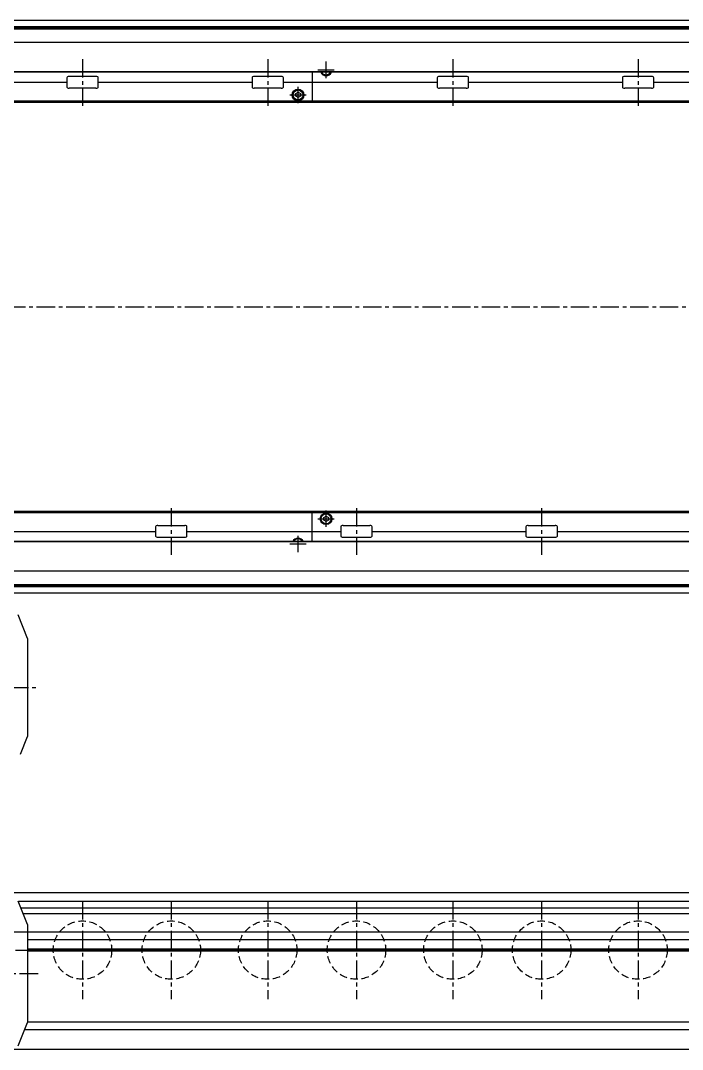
# Model space of a CAD drawing. Extents: x -10 to 4925, y -8 to 1001.
# Drawn here: x 676 to 1243, y 68 to 948 of the extents above; entities that cross this region are included whole.
import ezdxf

# ---------------------------------------------------------------- set-up
doc = ezdxf.new("R2010")
doc.units = 0
doc.header["$LTSCALE"] = 0.5
doc.linetypes.add('CENTER', pattern=[50.8, 31.75, -6.35, 6.35, -6.35])
doc.linetypes.add('DASHED', pattern=[19.05, 12.7, -6.35])
for name, color, linetype in [('MSM_CENTER', 1, 'CENTER'), ('MSM_CONTINUOUS', 7, 'CONTINUOUS'), ('MSM_DASHED', 4, 'DASHED')]:
    doc.layers.add(name, color=color, linetype=linetype)

msp = doc.modelspace()

# ---------------------------------------------------------------- linework, layer by layer
at = {"layer": 'MSM_CENTER'}
for p, q in [((729.25, 915.5), (729.25, 875.5)), ((887.75, 915.5), (887.75, 875.5)), ((937.75, 899.25), (937.75, 913.25)), ((1046.25, 915.5), (1046.25, 875.5)), ((1204.75, 915.5), (1204.75, 875.5)), ((930.75, 906.25), (944.75, 906.25)), ((913.75, 877.75), (913.75, 891.75)), ((906.75, 884.75), (920.75, 884.75)), ((359.75, 703.4), (4267.85, 703.4)), ((805.25, 531.3), (805.25, 491.3)), ((937.75, 515.05), (937.75, 529.05)), ((963.75, 531.3), (963.75, 491.3)), ((1122.25, 531.3), (1122.25, 491.3)), ((930.75, 522.05), (944.75, 522.05)), ((913.75, 493.55), (913.75, 507.55)), ((906.75, 500.55), (920.75, 500.55)), ((362.25, 377.75), (692.25, 377.75)), ((729.25, 195), (729.25, 111)), ((805.25, 195), (805.25, 111)), ((887.75, 195), (887.75, 111)), ((963.75, 195), (963.75, 111)), ((1046.25, 195), (1046.25, 111)), ((1122.25, 195), (1122.25, 111)), ((1204.75, 195), (1204.75, 111)), ((367.25, 153), (4258.25, 153)), ((472.25, 133), (692.25, 133))]:
    msp.add_line(p, q, dxfattribs=at)
at = {"layer": 'MSM_CONTINUOUS'}
for p, q in [((4257.85, 948.4), (370.65, 948.4)), ((4256.25, 948.35), (372.25, 948.35)), ((4231.58, 942.92), (396.92, 942.92)), ((4231.5, 942.05), (397, 942.05)), ((4231.58, 941.18), (396.92, 941.18)), ((4256.25, 929.55), (372.25, 929.55)), ((4256.25, 904.15), (372.25, 904.15)), ((4256.25, 904.55), (422.25, 904.55)), ((715.86, 899.5), (715.86, 891.5)), ((740.77, 900.5), (717.83, 900.5)), ((742.74, 891.5), (742.74, 899.5)), ((874.36, 899.5), (874.36, 891.5)), ((899.27, 900.5), (876.33, 900.5)), ((901.24, 891.5), (901.24, 899.5)), ((925.75, 904.15), (925.75, 879.4)), ((937.75, 903.94), (937.39, 904.15)), ((938.11, 904.15), (937.75, 903.94)), ((1032.86, 899.5), (1032.86, 891.5)), ((1057.77, 900.5), (1034.83, 900.5)), ((1059.74, 891.5), (1059.74, 899.5)), ((1191.36, 899.5), (1191.36, 891.5)), ((1216.27, 900.5), (1193.33, 900.5)), ((1218.24, 891.5), (1218.24, 899.5)), ((715.86, 895.5), (584.24, 895.5)), ((740.77, 890.5), (717.83, 890.5)), ((874.36, 895.5), (742.74, 895.5)), ((899.27, 890.5), (876.33, 890.5)), ((1032.86, 895.5), (901.24, 895.5)), ((1057.77, 890.5), (1034.83, 890.5)), ((1191.36, 895.5), (1059.74, 895.5)), ((1216.27, 890.5), (1193.33, 890.5)), ((1349.86, 895.5), (1218.24, 895.5)), ((911.75, 885.9), (913.75, 887.06)), ((911.75, 883.6), (911.75, 885.9)), ((913.75, 882.44), (911.75, 883.6)), ((913.75, 887.06), (915.75, 885.9)), ((915.75, 883.6), (913.75, 882.44)), ((915.75, 885.9), (915.75, 883.6)), ((4254.25, 879.4), (450.25, 879.4)), ((4257.85, 878.4), (450.25, 878.4)), ((4257.85, 528.4), (450.25, 528.4)), ((450.25, 527.4), (4254.25, 527.4)), ((925.75, 502.65), (925.75, 527.4)), ((935.75, 523.2), (937.75, 524.36)), ((935.75, 520.9), (935.75, 523.2)), ((937.75, 519.74), (935.75, 520.9)), ((937.75, 524.36), (939.75, 523.2)), ((939.75, 520.9), (937.75, 519.74)), ((939.75, 523.2), (939.75, 520.9)), ((660.19, 511.3), (791.81, 511.3)), ((791.81, 515.3), (791.81, 507.3)), ((793.78, 516.3), (816.72, 516.3)), ((818.69, 507.3), (818.69, 515.3)), ((818.69, 511.3), (950.31, 511.3)), ((950.31, 515.3), (950.31, 507.3)), ((952.28, 516.3), (975.22, 516.3)), ((977.19, 507.3), (977.19, 515.3)), ((977.19, 511.3), (1108.81, 511.3)), ((1108.81, 515.3), (1108.81, 507.3)), ((1110.78, 516.3), (1133.72, 516.3)), ((1135.69, 507.3), (1135.69, 515.3)), ((1135.69, 511.3), (1267.31, 511.3)), ((4256.25, 502.65), (372.25, 502.65)), ((4256.25, 502.25), (422.25, 502.25)), ((793.78, 506.3), (816.72, 506.3)), ((913.39, 502.65), (913.75, 502.86)), ((913.75, 502.86), (914.11, 502.65)), ((952.28, 506.3), (975.22, 506.3)), ((1110.78, 506.3), (1133.72, 506.3)), ((4256.25, 477.25), (372.25, 477.25)), ((4257.85, 458.4), (370.65, 458.4)), ((4256.25, 458.45), (372.25, 458.45)), ((4231.58, 465.62), (396.92, 465.62)), ((4231.58, 463.88), (396.92, 463.88)), ((4231.5, 464.75), (397, 464.75)), ((682.25, 419.75), (674.25, 439.75)), ((682.25, 419.75), (682.25, 335.75)), ((676.25, 320.75), (682.25, 335.75)), ((4256.25, 202), (372.25, 202)), ((682.25, 175), (674.25, 195)), ((4256.25, 194.6), (674.41, 194.6)), ((4140.25, 189), (676.65, 189)), ((4140.25, 184), (678.65, 184)), ((4040.25, 168.25), (667.25, 168.25)), ((682.25, 175), (682.25, 91)), ((4040.25, 161.75), (682.25, 161.75)), ((4040.25, 153.87), (682.25, 153.87)), ((4040.25, 153), (682.25, 153)), ((4040.25, 152.13), (682.25, 152.13)), ((674.25, 71), (682.25, 91)), ((4040.25, 91.25), (682.25, 91.25)), ((4040.25, 84.75), (679.75, 84.75)), ((4257.85, 68), (472.25, 68))]:
    msp.add_line(p, q, dxfattribs=at)
for centre, radius in [((913.75, 884.75), 5), ((913.75, 884.75), 4.25), ((937.75, 522.05), 5), ((937.75, 522.05), 4.25)]:
    msp.add_circle(centre, radius, dxfattribs=at)
for centre, radius, start, end in [((716.73, 899.38), 0.882, 115.53281, 172.10275), ((717.81, 897.09), 3.41, 89.66873, 115.24537), ((740.79, 897.09), 3.41, 64.75463, 90.33127), ((741.87, 899.38), 0.882, 7.89725, 64.46719), ((875.23, 899.38), 0.882, 115.53281, 172.10275), ((876.31, 897.09), 3.41, 89.66873, 115.24537), ((899.29, 897.09), 3.41, 64.75463, 90.33127), ((900.37, 899.38), 0.882, 7.89725, 64.46719), ((937.75, 906.25), 5, 204.83459, 335.16541), ((937.75, 906.25), 4.25, 209.61158, 330.38842), ((1033.73, 899.38), 0.882, 115.53281, 172.10275), ((1034.81, 897.09), 3.41, 89.66873, 115.24537), ((1057.79, 897.09), 3.41, 64.75463, 90.33127), ((1058.87, 899.38), 0.882, 7.89725, 64.46719), ((1192.23, 899.38), 0.882, 115.53281, 172.10275), ((1193.31, 897.09), 3.41, 89.66873, 115.24537), ((1216.29, 897.09), 3.41, 64.75463, 90.33127), ((1217.37, 899.38), 0.882, 7.89725, 64.46719), ((716.73, 891.62), 0.882, 187.89725, 244.46719), ((717.81, 893.91), 3.41, 244.75463, 270.33127), ((740.79, 893.91), 3.41, 269.66873, 295.24537), ((741.87, 891.62), 0.882, 295.53281, 352.10275), ((875.23, 891.62), 0.882, 187.89725, 244.46719), ((876.31, 893.91), 3.41, 244.75463, 270.33127), ((899.29, 893.91), 3.41, 269.66873, 295.24537), ((900.37, 891.62), 0.882, 295.53281, 352.10275), ((1033.73, 891.62), 0.882, 187.89725, 244.46719), ((1034.81, 893.91), 3.41, 244.75463, 270.33127), ((1057.79, 893.91), 3.41, 269.66873, 295.24537), ((1058.87, 891.62), 0.882, 295.53281, 352.10275), ((1192.23, 891.62), 0.882, 187.89725, 244.46719), ((1193.31, 893.91), 3.41, 244.75463, 270.33127), ((1216.29, 893.91), 3.41, 269.66873, 295.24537), ((1217.37, 891.62), 0.882, 295.53281, 352.10275), ((792.68, 515.18), 0.882, 115.53281, 172.10275), ((793.76, 512.89), 3.41, 89.66873, 115.24537), ((816.74, 512.89), 3.41, 64.75463, 90.33127), ((817.82, 515.18), 0.882, 7.89725, 64.46719), ((951.18, 515.18), 0.882, 115.53281, 172.10275), ((952.26, 512.89), 3.41, 89.66873, 115.24537), ((975.24, 512.89), 3.41, 64.75463, 90.33127), ((976.32, 515.18), 0.882, 7.89725, 64.46719), ((1109.68, 515.18), 0.882, 115.53281, 172.10275), ((1110.76, 512.89), 3.41, 89.66873, 115.24537), ((1133.74, 512.89), 3.41, 64.75463, 90.33127), ((1134.82, 515.18), 0.882, 7.89725, 64.46719), ((792.68, 507.42), 0.882, 187.89725, 244.46719), ((793.76, 509.71), 3.41, 244.75463, 270.33127), ((816.74, 509.71), 3.41, 269.66873, 295.24537), ((817.82, 507.42), 0.882, 295.53281, 352.10275), ((913.75, 500.55), 5, 24.83459, 155.16541), ((913.75, 500.55), 4.25, 29.61158, 150.38842), ((951.18, 507.42), 0.882, 187.89725, 244.46719), ((952.26, 509.71), 3.41, 244.75463, 270.33127), ((975.24, 509.71), 3.41, 269.66873, 295.24537), ((976.32, 507.42), 0.882, 295.53281, 352.10275), ((1109.68, 507.42), 0.882, 187.89725, 244.46719), ((1110.76, 509.71), 3.41, 244.75463, 270.33127), ((1133.74, 509.71), 3.41, 269.66873, 295.24537), ((1134.82, 507.42), 0.882, 295.53281, 352.10275)]:
    msp.add_arc(centre, radius, start, end, dxfattribs=at)
at = {"layer": 'MSM_DASHED'}
for centre in [(729.25, 153), (805.25, 153), (887.75, 153), (963.75, 153), (1046.25, 153), (1122.25, 153), (1204.75, 153)]:
    msp.add_circle(centre, 25, dxfattribs=at)

doc.saveas('drawing.dxf')
